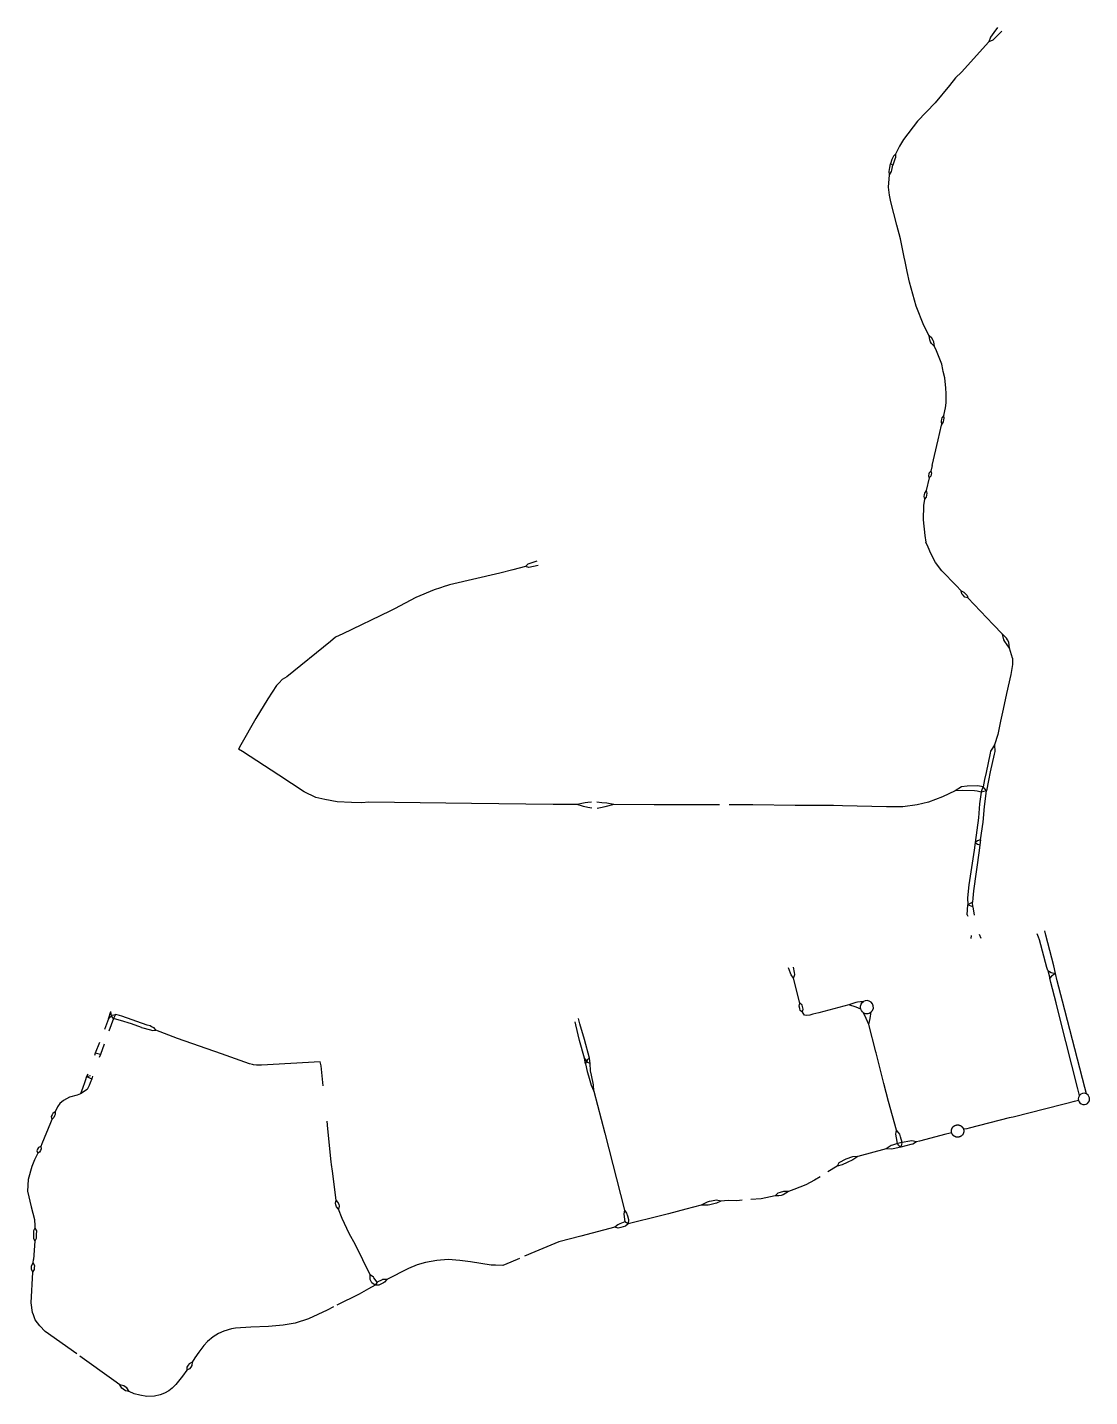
# Model space of a CAD drawing. Header units: inches. Extents: x 25491055 to 25513295, y 6670591 to 6686249.
# Drawn here: x 25506485 to 25508457, y 6676336 to 6678879 of the extents above; entities that cross this region are included whole.
import ezdxf

# ---------------------------------------------------------------- set-up
doc = ezdxf.new("R2010")
doc.units = ezdxf.units.IN
doc.header["$MEASUREMENT"] = 0

msp = doc.modelspace()

# ---------------------------------------------------------------- linework, layer by layer
for points in [[(25508279.5, 6678869.5), (25508273.2, 6678860.8), (25508270.3, 6678852.5)], [(25508286.3, 6678863.9), (25508277.9, 6678855.2), (25508270.3, 6678852.5)], [(25508286.3, 6678879), (25508279.5, 6678869.5)], [(25508294.5, 6678871.8), (25508286.3, 6678863.9)], [(25508270.3, 6678852.5), (25508219.8, 6678795.9), (25508208.3, 6678785.5)], [(25508208.3, 6678785.5), (25508197.2, 6678771)], [(25508197.2, 6678771), (25508170.7, 6678739.1)], [(25508170.7, 6678739.1), (25508137.9, 6678704.7), (25508111.5, 6678671.1), (25508104.4, 6678658.5), (25508097, 6678643.4)], [(25508091.3, 6678636.2), (25508090.3, 6678633.4), (25508087.5, 6678625.4)], [(25508097, 6678643.4), (25508094.7, 6678641.3), (25508093.1, 6678639.8), (25508091.3, 6678636.2)], [(25508095.7, 6678634.2), (25508091.7, 6678623.4)], [(25508097, 6678643.4), (25508096.9, 6678637.5), (25508095.7, 6678634.2)], [(25508099.4, 6678511.8), (25508088.4, 6678555.1), (25508085.8, 6678567.6), (25508084.1, 6678582.1), (25508086.1, 6678605)], [(25508086.1, 6678605), (25508084.9, 6678611.4), (25508085.5, 6678614.8)], [(25508085.5, 6678614.8), (25508086.2, 6678618.5), (25508087.5, 6678625.4)], [(25508086.1, 6678605), (25508089.6, 6678611.3), (25508090, 6678614.1)], [(25508091.7, 6678623.4), (25508087.5, 6678625.4)], [(25508090, 6678614.1), (25508091.7, 6678623.4)], [(25508113.3, 6678452.4), (25508106.1, 6678486.5), (25508099.4, 6678511.8)], [(25508115.1, 6678444.4), (25508113.3, 6678452.4)], [(25508118.9, 6678425.7), (25508115.1, 6678444.4)], [(25508159.5, 6678306.2), (25508149.4, 6678325.6), (25508135.4, 6678361), (25508122.9, 6678405.8), (25508118.9, 6678425.7)], [(25508166.9, 6678297.5), (25508164.5, 6678301.9), (25508159.5, 6678306.2)], [(25508162.1, 6678295), (25508160.5, 6678298.6), (25508159.5, 6678306.2)], [(25508169.3, 6678286.3), (25508163.5, 6678291.9), (25508162.1, 6678295)], [(25508169.3, 6678286.3), (25508168.4, 6678294.8), (25508166.9, 6678297.5)], [(25508182.9, 6678253.8), (25508172.9, 6678278.2), (25508169.3, 6678286.3)], [(25508185, 6678243.7), (25508182.9, 6678253.8)], [(25508186.7, 6678158.3), (25508189.7, 6678172.7), (25508190.8, 6678182), (25508191.2, 6678199), (25508190.2, 6678208.7), (25508188.4, 6678228), (25508185.7, 6678240.2), (25508185, 6678243.7)], [(25508182.5, 6678151.4), (25508181.6, 6678147.6), (25508182.2, 6678140)], [(25508182.2, 6678140), (25508185.9, 6678146.4), (25508186.8, 6678150.2)], [(25508186.7, 6678158.3), (25508183.1, 6678153.9), (25508182.5, 6678151.4)], [(25508186.8, 6678150.2), (25508187.4, 6678153), (25508186.7, 6678158.3)], [(25508165, 6678065.3), (25508176, 6678112.8), (25508182.2, 6678140)], [(25508159.1, 6678049.7), (25508158.2, 6678046.3), (25508159.6, 6678042.2)], [(25508162.6, 6678054.8), (25508159.6, 6678051.9), (25508159.1, 6678049.7)], [(25508163.2, 6678048.8), (25508162.4, 6678045.4), (25508159.6, 6678042.2)], [(25508165, 6678065.3), (25508162.6, 6678054.8)], [(25508162.6, 6678054.8), (25508163.8, 6678051.1), (25508163.2, 6678048.8)], [(25508159.6, 6678042.2), (25508153.9, 6678018.7)], [(25508150.8, 6678003), (25508149.1, 6677991.3), (25508148.6, 6677964.3), (25508151.7, 6677935.6)], [(25508150.2, 6678011.4), (25508149.4, 6678007.7), (25508150.8, 6678003)], [(25508153.9, 6678018.7), (25508150.9, 6678014.2), (25508150.2, 6678011.4)], [(25508154.7, 6678010.5), (25508153.7, 6678006.5), (25508150.8, 6678003)], [(25508153.9, 6678018.7), (25508155.4, 6678013.8), (25508154.7, 6678010.5)], [(25508151.7, 6677935.6), (25508153.1, 6677923)], [(25508157.5, 6677913.5), (25508153.1, 6677923)], [(25508218.8, 6677832.3), (25508209.9, 6677842.4), (25508182.8, 6677869.8), (25508171, 6677885.2), (25508162.8, 6677902.1), (25508157.5, 6677913.5)], [(25507410, 6677878), (25507386.3, 6677871.3), (25507361.9, 6677865.6), (25507268.9, 6677843.8), (25507264.8, 6677842.5)], [(25507431, 6677887.4), (25507414.3, 6677881.8), (25507410, 6677878)], [(25507433.4, 6677879.6), (25507415.8, 6677875.7), (25507410, 6677878)], [(25507264.8, 6677842.5), (25507258.6, 6677840.5)], [(25507251.9, 6677838.2), (25507240.5, 6677834.3), (25507206.5, 6677820.2), (25507166.8, 6677799.1)], [(25507258.6, 6677840.5), (25507251.9, 6677838.2)], [(25508222.8, 6677824.3), (25508220.2, 6677827.2), (25508218.8, 6677832.3)], [(25508218.8, 6677832.3), (25508224, 6677830), (25508226.4, 6677827.4)], [(25508231, 6677819.3), (25508225.8, 6677820.9), (25508222.8, 6677824.3)], [(25508226.4, 6677827.4), (25508229.8, 6677823.7), (25508231, 6677819.3)], [(25508295.4, 6677752.1), (25508278.4, 6677770.3), (25508231, 6677819.3)], [(25507158.1, 6677794.9), (25507070.8, 6677752.4), (25507056.8, 6677746.2)], [(25507166.8, 6677799.1), (25507158.1, 6677794.9)], [(25507056.8, 6677746.2), (25507047.6, 6677738.7)], [(25508304.9, 6677741.4), (25508303.2, 6677744.8), (25508295.4, 6677752.1)], [(25508300.2, 6677738.7), (25508298.2, 6677741.8), (25508295.4, 6677752.1)], [(25508308.6, 6677725.8), (25508307.1, 6677737.4), (25508304.9, 6677741.4)], [(25507047.6, 6677738.7), (25506966.6, 6677672.8), (25506958, 6677667.6)], [(25508308.6, 6677725.8), (25508300.2, 6677738.7)], [(25508314.4, 6677707.8), (25508308.6, 6677725.8)], [(25508314.4, 6677707.8), (25508314.4, 6677695.7), (25508311.4, 6677677), (25508303, 6677641.9), (25508296.8, 6677613)], [(25506958, 6677667.6), (25506952.4, 6677661.5)], [(25506952.4, 6677661.5), (25506947.6, 6677656.7), (25506931.6, 6677632.2), (25506909.2, 6677595.5), (25506881.4, 6677546.8)], [(25508296.8, 6677613), (25508292, 6677590.7), (25508287, 6677566), (25508280.6, 6677546.4)], [(25506881.4, 6677546.8), (25506876.7, 6677538.5)], [(25507020.7, 6677449), (25506999, 6677459.3), (25506951.8, 6677490), (25506884.3, 6677534.4), (25506876.7, 6677538.5)], [(25508280.6, 6677546.4), (25508276.8, 6677540.6), (25508273.4, 6677534.8), (25508272.6, 6677530.8)], [(25508280.6, 6677546.4), (25508281.4, 6677534.4), (25508280.3, 6677529.2)], [(25508272.6, 6677530.8), (25508265.2, 6677495.3), (25508262.5, 6677482.1)], [(25508280.3, 6677529.2), (25508272.8, 6677496.6), (25508269.6, 6677480.5)], [(25508207.7, 6677460.8), (25508184, 6677450.2)], [(25508249.8, 6677470.1), (25508230.3, 6677470), (25508219.3, 6677468.5), (25508207.7, 6677460.8)], [(25508248.4, 6677460.4), (25508243.4, 6677461.4), (25508221.4, 6677461.5), (25508207.7, 6677460.8)], [(25508255.8, 6677458.6), (25508248.4, 6677460.4)], [(25508259.9, 6677468.6), (25508249.8, 6677470.1)], [(25508254.7, 6677370), (25508259.5, 6677402.7), (25508262.2, 6677432), (25508265.8, 6677461.4)], [(25508255.8, 6677458.6), (25508259.9, 6677468.6)], [(25508265.8, 6677461.4), (25508255.8, 6677458.6)], [(25508262.5, 6677482.1), (25508259.9, 6677468.6)], [(25508265.8, 6677461.4), (25508259.9, 6677468.6)], [(25508269.6, 6677480.5), (25508265.8, 6677461.4)], [(25507031.9, 6677446.1), (25507020.7, 6677449)], [(25507106.1, 6677438.9), (25507086.7, 6677439.4), (25507060.1, 6677440.4), (25507037.3, 6677444.7), (25507031.9, 6677446.1)], [(25507119, 6677439.9), (25507106.1, 6677438.9)], [(25507309.3, 6677437.6), (25507119, 6677439.9)], [(25507461.3, 6677435.8), (25507309.3, 6677437.6)], [(25507505.7, 6677435.7), (25507461.3, 6677435.8)], [(25507525.3, 6677439.3), (25507520.7, 6677438.8), (25507505.7, 6677435.7)], [(25507525.8, 6677430.2), (25507517.7, 6677431.8), (25507505.7, 6677435.7)], [(25507532.3, 6677440.2), (25507525.3, 6677439.3)], [(25507551.9, 6677439.1), (25507542.2, 6677439.9)], [(25507573.9, 6677435.6), (25507561, 6677438.5), (25507551.9, 6677439.1)], [(25507573.9, 6677435.6), (25507557.3, 6677431.1), (25507552.5, 6677430.1)], [(25507648.8, 6677435.4), (25507573.9, 6677435.6)], [(25507770.2, 6677434.9), (25507658.5, 6677435), (25507648.8, 6677435.4)], [(25507910.9, 6677434), (25507831.7, 6677435.1), (25507787.8, 6677435)], [(25508184, 6677450.2), (25508158.4, 6677440.3), (25508137.2, 6677434.8), (25508110.7, 6677431.4)], [(25508255.8, 6677458.6), (25508252.8, 6677437.2), (25508250.9, 6677410.8), (25508245.1, 6677365.4)], [(25507533.2, 6677428.8), (25507525.8, 6677430.2)], [(25507552.5, 6677430.1), (25507543, 6677428.1)], [(25507925.2, 6677433.9), (25507910.9, 6677434)], [(25507939.2, 6677433.9), (25507925.2, 6677433.9)], [(25507982, 6677433.9), (25507939.2, 6677433.9)], [(25507998.8, 6677433.4), (25507982, 6677433.9)], [(25508110.7, 6677431.4), (25508080.2, 6677431.1), (25507998.8, 6677433.4)], [(25508245.1, 6677365.4), (25508243, 6677351.2)], [(25508254.7, 6677370), (25508249.4, 6677368.4), (25508245.1, 6677365.4)], [(25508245.1, 6677365.4), (25508249.3, 6677362.3), (25508253.5, 6677360.9)], [(25508253.5, 6677360.9), (25508252, 6677350.1)], [(25508254.7, 6677370), (25508253.5, 6677360.9)], [(25508243, 6677351.2), (25508233.2, 6677286.3), (25508230.9, 6677262.5)], [(25508252, 6677350.1), (25508241.6, 6677275.3), (25508240.5, 6677261.6)], [(25508230.9, 6677262.5), (25508231.2, 6677249.5)], [(25508240.5, 6677261.6), (25508240, 6677254.1)], [(25508229.8, 6677230.5), (25508231.2, 6677249.5)], [(25508240, 6677254.1), (25508231.2, 6677249.5)], [(25508240.3, 6677245.6), (25508231.2, 6677249.5)], [(25508240.3, 6677245.6), (25508240, 6677254.1)], [(25508240.3, 6677245.6), (25508243.2, 6677230)], [(25508229.8, 6677230.5), (25508231.2, 6677228.3)], [(25508237.5, 6677192.7), (25508237.1, 6677186.8)], [(25508252.1, 6677194.6), (25508255.1, 6677187.4)], [(25508362.4, 6677189.4), (25508360.2, 6677195.5)], [(25508378.2, 6677132.9), (25508364.1, 6677184.6), (25508362.4, 6677189.4)], [(25508376.1, 6677192.8), (25508374, 6677200.8)], [(25508390.9, 6677135.9), (25508376.1, 6677192.8)], [(25507901.8, 6677122.4), (25507898.3, 6677132.2)], [(25507909.2, 6677123.4), (25507907.8, 6677133.6)], [(25508379.7, 6677127.7), (25508378.2, 6677132.9)], [(25508393.8, 6677122.1), (25508390.9, 6677135.9)], [(25507907.8, 6677113.3), (25507902.9, 6677119.5), (25507901.8, 6677122.4)], [(25507907.8, 6677113.3), (25507909.7, 6677120), (25507909.2, 6677123.4)], [(25507919.3, 6677066.9), (25507907.8, 6677113.3)], [(25508379.7, 6677127.7), (25508386.1, 6677123.4), (25508393.8, 6677122.1)], [(25508379.7, 6677127.7), (25508383.4, 6677113.4)], [(25508393.8, 6677122.1), (25508386.6, 6677116.9), (25508383.4, 6677113.4)], [(25508385.5, 6677105.1), (25508383.4, 6677113.4)], [(25508395, 6677067.6), (25508385.5, 6677105.1)], [(25508397.4, 6677108.3), (25508393.8, 6677122.1)], [(25508407.2, 6677070.4), (25508397.4, 6677108.3)], [(25507919.3, 6677056.6), (25507918, 6677061), (25507919.3, 6677066.9)], [(25507925, 6677058.1), (25507923.6, 6677063.1), (25507919.3, 6677066.9)], [(25507924.2, 6677050), (25507920.2, 6677053.3), (25507919.3, 6677056.6)], [(25507924.2, 6677050), (25507925.7, 6677055.6), (25507925, 6677058.1)], [(25508010.4, 6677063.4), (25507954.7, 6677048.9)], [(25508026.5, 6677068.7), (25508023.5, 6677067.9), (25508010.4, 6677063.4)], [(25508023.8, 6677059.6), (25508010.4, 6677063.4)], [(25508032.4, 6677055.6), (25508023.8, 6677059.6)], [(25508037.3, 6677069.6), (25508026.5, 6677068.7)], [(25508032.4, 6677055.5), (25508032.4, 6677055.6), (25508031.8, 6677058.5), (25508031.9, 6677061.4), (25508033, 6677064.6), (25508035.3, 6677067.9), (25508037.3, 6677069.6)], [(25508037.6, 6677049), (25508035.6, 6677050.5), (25508033.6, 6677053.1), (25508032.4, 6677055.5)], [(25508051.7, 6677068.6), (25508048.3, 6677070.7), (25508044.2, 6677071.5), (25508040.8, 6677071.1), (25508037.3, 6677069.6)], [(25508052, 6677050.4), (25508054.2, 6677053.1), (25508055.9, 6677057.5), (25508055.7, 6677061.9), (25508054.3, 6677065.5), (25508051.7, 6677068.6)], [(25508435.8, 6676907.4), (25508402.1, 6677039.5), (25508395, 6677067.6)], [(25508448.5, 6676910.4), (25508407.2, 6677070.4)], [(25506635.5, 6677037.9), (25506627.9, 6677017.8)], [(25506635.5, 6677037.9), (25506639.7, 6677051)], [(25506635.5, 6677037.9), (25506642.3, 6677044.2), (25506648.2, 6677045.6)], [(25506644.5, 6677038.3), (25506636, 6677014.9)], [(25506644.5, 6677038.3), (25506641.3, 6677042.5), (25506639.7, 6677051)], [(25506648.2, 6677045.6), (25506644.5, 6677038.3)], [(25506657.5, 6677034.6), (25506655, 6677035.4), (25506644.5, 6677038.3)], [(25506660.3, 6677042.5), (25506656.1, 6677044), (25506648.2, 6677045.6)], [(25506696.9, 6677021.8), (25506678.4, 6677028.5), (25506657.5, 6677034.6)], [(25506715.5, 6677023), (25506712.6, 6677024.4), (25506707.2, 6677026.1), (25506660.3, 6677042.5)], [(25507503.3, 6677026.8), (25507502, 6677032.1)], [(25507510.9, 6677028.6), (25507508.2, 6677038.1)], [(25507528.4, 6676964.3), (25507519.3, 6676999.1), (25507510.9, 6677028.6)], [(25507954.7, 6677048.9), (25507943.4, 6677046), (25507937.9, 6677044.2), (25507932.2, 6677043.6), (25507928, 6677044.7), (25507924.2, 6677050)], [(25508037.6, 6677049), (25508039.1, 6677048.2), (25508040.9, 6677047.7), (25508042.6, 6677047.4), (25508044.4, 6677047.3), (25508046.3, 6677047.5), (25508048.2, 6677048.1), (25508050.2, 6677049.1), (25508052, 6677050.4)], [(25508042.2, 6677038.2), (25508037.6, 6677049)], [(25508047.4, 6677026.9), (25508042.2, 6677038.2)], [(25508047.4, 6677026.9), (25508049.6, 6677038.5)], [(25508049.6, 6677038.5), (25508052, 6677050.4)], [(25506696.9, 6677021.8), (25506713.4, 6677017)], [(25506713.4, 6677017), (25506717.5, 6677015.8), (25506723.6, 6677016.7)], [(25506723.6, 6677016.7), (25506720, 6677020.8), (25506715.5, 6677023)], [(25506845.3, 6676972.7), (25506763.5, 6677001.3), (25506723.6, 6677016.7)], [(25507519.2, 6676964.8), (25507510.4, 6676997.7), (25507503.3, 6677026.8)], [(25508060.8, 6676974.4), (25508060.3, 6676976.4), (25508047.4, 6677026.9)], [(25506618.7, 6676993.5), (25506610.9, 6676973.8)], [(25506627.3, 6676990.5), (25506620.5, 6676971.5)], [(25506610.9, 6676973.8), (25506609.3, 6676969.6)], [(25506620.5, 6676971.5), (25506610.9, 6676973.8)], [(25506620.5, 6676971.5), (25506618.4, 6676966)], [(25506904.7, 6676952.4), (25506902.7, 6676952.6), (25506897.2, 6676953.9), (25506862.4, 6676966.7), (25506845.3, 6676972.7)], [(25507028.5, 6676957.9), (25506919.3, 6676951.6), (25506910.4, 6676951.7), (25506904.7, 6676952.4)], [(25507030.3, 6676950.5), (25507028.5, 6676957.9)], [(25507529.7, 6676954.5), (25507525.5, 6676956.5), (25507519.2, 6676964.8)], [(25507521.5, 6676953.9), (25507519.2, 6676964.8)], [(25507528.4, 6676964.3), (25507524.3, 6676960.9), (25507521.5, 6676953.9)], [(25507521.5, 6676953.9), (25507524.2, 6676940.1), (25507526.8, 6676931.7)], [(25507529.7, 6676954.5), (25507528.4, 6676964.3)], [(25507532.4, 6676933), (25507530.8, 6676941.2), (25507529.7, 6676954.5)], [(25508075.3, 6676917.4), (25508060.8, 6676974.4)], [(25506594.7, 6676930.6), (25506592, 6676922.3)], [(25506596.8, 6676934.7), (25506594.7, 6676930.6)], [(25506594.7, 6676930.6), (25506602, 6676932.5)], [(25506594.7, 6676930.6), (25506604.3, 6676926.5)], [(25506604.3, 6676926.5), (25506601.3, 6676918.7)], [(25506605.9, 6676930.9), (25506604.3, 6676926.5)], [(25507034.3, 6676913.4), (25507030.3, 6676950.5)], [(25507526.8, 6676931.7), (25507532, 6676914.4), (25507536.8, 6676903.1)], [(25507536.8, 6676903.1), (25507535.9, 6676915.2), (25507532.4, 6676933)], [(25506592, 6676922.3), (25506590.9, 6676918.9), (25506588, 6676910.3), (25506583.6, 6676898.3)], [(25506601.3, 6676918.7), (25506599.3, 6676914), (25506595.7, 6676906.1), (25506583.6, 6676898.3)], [(25507536.8, 6676903.1), (25507557.1, 6676825)], [(25508083.8, 6676884), (25508075.3, 6676917.4)], [(25508438.9, 6676895.4), (25508435.8, 6676907.4)], [(25508451.5, 6676898.6), (25508448.5, 6676910.4)], [(25506583.6, 6676898.3), (25506577.3, 6676895.7), (25506563.2, 6676891.9), (25506552.1, 6676886.1), (25506544.9, 6676880.2), (25506540.5, 6676874.3), (25506536.2, 6676865.1)], [(25508098.5, 6676830.7), (25508083.8, 6676884)], [(25508436.8, 6676886), (25508315.4, 6676855.3)], [(25508436.8, 6676886), (25508426.3, 6676883.2)], [(25508438.9, 6676895.4), (25508437.8, 6676894.1), (25508436.8, 6676891.8), (25508436.4, 6676889), (25508436.8, 6676885.9)], [(25508436.8, 6676885.9), (25508438, 6676883.3), (25508439.1, 6676881.7), (25508441.9, 6676879.6), (25508444.6, 6676878.6), (25508447.9, 6676878.3), (25508450.8, 6676879)], [(25508451.5, 6676898.6), (25508448, 6676899.3), (25508444.3, 6676899), (25508441.2, 6676897.6), (25508438.9, 6676895.4)], [(25508450.8, 6676879), (25508453.3, 6676880.5), (25508455.4, 6676882.6), (25508456.9, 6676885.4), (25508457.4, 6676887.9), (25508457.2, 6676891)], [(25508450.8, 6676879), (25508453.3, 6676880.5), (25508455.4, 6676882.6), (25508456.9, 6676885.4), (25508457.4, 6676887.9), (25508457.2, 6676891)], [(25508457.2, 6676891), (25508455, 6676895.6), (25508451.5, 6676898.6)], [(25506530.3, 6676850.8), (25506527.7, 6676844.7)], [(25506530.6, 6676859.1), (25506529.3, 6676856.1), (25506530.3, 6676850.8)], [(25506535.2, 6676857.2), (25506534, 6676854.4), (25506530.3, 6676850.8)], [(25506536.2, 6676865.1), (25506531.9, 6676862.1), (25506530.6, 6676859.1)], [(25506536.2, 6676865.1), (25506536.5, 6676860.2), (25506535.2, 6676857.2)], [(25508308, 6676853.5), (25508233.7, 6676834.6)], [(25508315.4, 6676855.3), (25508308, 6676853.5)], [(25506527.7, 6676844.7), (25506511.7, 6676805.6)], [(25507042.9, 6676833.3), (25507041.3, 6676847.3)], [(25507049, 6676771.8), (25507042.9, 6676833.3)], [(25507557.1, 6676825), (25507593.7, 6676682.1)], [(25508098.7, 6676816.6), (25508097.3, 6676823.3), (25508098.5, 6676830.7)], [(25508106.3, 6676818.7), (25508104.9, 6676823.7), (25508098.5, 6676830.7)], [(25508201.3, 6676825.8), (25508190.5, 6676823.2)], [(25508201.3, 6676825.8), (25508201.3, 6676825.8), (25508201.3, 6676825.9), (25508201.2, 6676826.1), (25508201.2, 6676826.3), (25508201.1, 6676826.5), (25508201, 6676826.7), (25508201, 6676827), (25508201, 6676827.2), (25508200.9, 6676827.4), (25508200.9, 6676827.5), (25508200.9, 6676827.7), (25508200.9, 6676827.9), (25508200.9, 6676828), (25508200.9, 6676828.1), (25508200.8, 6676828.3), (25508200.8, 6676828.6), (25508200.8, 6676828.8), (25508200.8, 6676829), (25508200.8, 6676829.1), (25508200.8, 6676829.3), (25508200.8, 6676829.4), (25508200.8, 6676829.5), (25508200.8, 6676829.5), (25508200.8, 6676829.6), (25508200.8, 6676829.6), (25508200.8, 6676829.7), (25508200.8, 6676829.7), (25508200.8, 6676829.8), (25508200.9, 6676829.9), (25508200.9, 6676830), (25508200.9, 6676830.1), (25508200.9, 6676830.3), (25508200.9, 6676830.6), (25508200.9, 6676830.8), (25508200.9, 6676831), (25508200.9, 6676831.2), (25508201, 6676831.3), (25508201, 6676831.5), (25508201, 6676831.5), (25508201, 6676831.6), (25508201, 6676831.7), (25508201, 6676831.7), (25508201, 6676831.7), (25508201, 6676831.8), (25508201.1, 6676831.8), (25508201.1, 6676831.9), (25508201.1, 6676831.9), (25508201.1, 6676832), (25508201.1, 6676832.1), (25508201.2, 6676832.2), (25508201.2, 6676832.4), (25508201.3, 6676832.6), (25508201.3, 6676832.9), (25508201.4, 6676833.1), (25508201.5, 6676833.4), (25508201.6, 6676833.6), (25508201.7, 6676833.8), (25508201.8, 6676834), (25508201.9, 6676834.1), (25508201.9, 6676834.2), (25508202, 6676834.3), (25508202, 6676834.3), (25508202, 6676834.4), (25508202, 6676834.4), (25508202.1, 6676834.4), (25508202.1, 6676834.4), (25508202.1, 6676834.5), (25508202.1, 6676834.5), (25508202.1, 6676834.5), (25508202.1, 6676834.5), (25508202.1, 6676834.5), (25508202.1, 6676834.5), (25508202.1, 6676834.5), (25508202.1, 6676834.6), (25508202.2, 6676834.6), (25508202.2, 6676834.7), (25508202.3, 6676834.8), (25508202.4, 6676835), (25508202.5, 6676835.1), (25508202.6, 6676835.3), (25508202.7, 6676835.5), (25508202.8, 6676835.7), (25508202.9, 6676835.8), (25508203, 6676835.9), (25508203, 6676836), (25508203.1, 6676836.1), (25508203.2, 6676836.2), (25508203.2, 6676836.2), (25508203.2, 6676836.3), (25508203.3, 6676836.3), (25508203.3, 6676836.3), (25508203.3, 6676836.4), (25508203.3, 6676836.4), (25508203.4, 6676836.4), (25508203.4, 6676836.4), (25508203.4, 6676836.4), (25508203.4, 6676836.5), (25508203.4, 6676836.5), (25508203.4, 6676836.5), (25508203.4, 6676836.5), (25508203.5, 6676836.5), (25508203.5, 6676836.6), (25508203.6, 6676836.7), (25508203.7, 6676836.9), (25508203.9, 6676837), (25508204.1, 6676837.2), (25508204.3, 6676837.4), (25508204.5, 6676837.6), (25508204.6, 6676837.8), (25508204.8, 6676837.9), (25508205, 6676838.1), (25508205.1, 6676838.2), (25508205.1, 6676838.2), (25508205.2, 6676838.3), (25508205.3, 6676838.3), (25508205.3, 6676838.3), (25508205.3, 6676838.4), (25508205.4, 6676838.4), (25508205.4, 6676838.4), (25508205.4, 6676838.4), (25508205.4, 6676838.4), (25508205.4, 6676838.4), (25508205.4, 6676838.5), (25508205.5, 6676838.5), (25508205.5, 6676838.5), (25508205.5, 6676838.5), (25508205.5, 6676838.5), (25508205.5, 6676838.5), (25508205.5, 6676838.5), (25508205.5, 6676838.5), (25508205.6, 6676838.6), (25508205.6, 6676838.6), (25508205.7, 6676838.7), (25508205.8, 6676838.7), (25508206, 6676838.8), (25508206.2, 6676838.9), (25508206.3, 6676839.1), (25508206.5, 6676839.2), (25508206.7, 6676839.3), (25508206.9, 6676839.3), (25508207, 6676839.4), (25508207, 6676839.4), (25508207.1, 6676839.5), (25508207.1, 6676839.5), (25508207.1, 6676839.5), (25508207.2, 6676839.5), (25508207.2, 6676839.5), (25508207.2, 6676839.5), (25508207.2, 6676839.5), (25508207.2, 6676839.5), (25508207.2, 6676839.5), (25508207.2, 6676839.5), (25508207.2, 6676839.5), (25508207.2, 6676839.5), (25508207.3, 6676839.6), (25508207.3, 6676839.6), (25508207.3, 6676839.6), (25508207.4, 6676839.6), (25508207.5, 6676839.7)], [(25508216.5, 6676818.6), (25508216.1, 6676818.4), (25508215.9, 6676818.3), (25508215.6, 6676818.3), (25508215.5, 6676818.2), (25508215.4, 6676818.2), (25508215.3, 6676818.2), (25508215.2, 6676818.2), (25508215.2, 6676818.1), (25508215.1, 6676818.1), (25508215, 6676818.1), (25508214.9, 6676818.1), (25508214.8, 6676818.1), (25508214.7, 6676818), (25508214.6, 6676818), (25508214.4, 6676818), (25508214.2, 6676817.9), (25508214, 6676817.9), (25508213.8, 6676817.9), (25508213.5, 6676817.9), (25508213.3, 6676817.8), (25508213.1, 6676817.8), (25508213, 6676817.8), (25508212.9, 6676817.8), (25508212.7, 6676817.8), (25508212.6, 6676817.8), (25508212.5, 6676817.8), (25508212.3, 6676817.8), (25508212.1, 6676817.8), (25508211.9, 6676817.8), (25508211.7, 6676817.8), (25508211.5, 6676817.8), (25508211.3, 6676817.8), (25508211.1, 6676817.8), (25508210.9, 6676817.8), (25508210.8, 6676817.9), (25508210.7, 6676817.9), (25508210.6, 6676817.9), (25508210.5, 6676817.9), (25508210.4, 6676817.9), (25508210.4, 6676817.9), (25508210.3, 6676817.9), (25508210.2, 6676817.9), (25508210.1, 6676817.9), (25508210, 6676818), (25508209.8, 6676818), (25508209.6, 6676818.1), (25508209.4, 6676818.1), (25508209.1, 6676818.2), (25508208.9, 6676818.2), (25508208.7, 6676818.3), (25508208.6, 6676818.3), (25508208.5, 6676818.4), (25508208.3, 6676818.4), (25508208.2, 6676818.5), (25508208.2, 6676818.5), (25508208.1, 6676818.5), (25508208, 6676818.5), (25508207.9, 6676818.6), (25508207.9, 6676818.6), (25508207.7, 6676818.7), (25508207.5, 6676818.8), (25508207.1, 6676818.9), (25508206.8, 6676819.1), (25508206.5, 6676819.3), (25508206.2, 6676819.5), (25508205.9, 6676819.7), (25508205.7, 6676819.8), (25508205.7, 6676819.9), (25508205.6, 6676819.9), (25508205.6, 6676819.9), (25508205.6, 6676819.9), (25508205.6, 6676819.9), (25508205.5, 6676819.9), (25508205.5, 6676820), (25508205.5, 6676820), (25508205.5, 6676820), (25508205.5, 6676820), (25508205.5, 6676820), (25508205.5, 6676820), (25508205.4, 6676820), (25508205.4, 6676820.1), (25508205.3, 6676820.1), (25508205.3, 6676820.2), (25508205.2, 6676820.2), (25508205.1, 6676820.3), (25508204.9, 6676820.4), (25508204.7, 6676820.6), (25508204.6, 6676820.7), (25508204.4, 6676820.9), (25508204.2, 6676821), (25508204, 6676821.2), (25508203.9, 6676821.4), (25508203.8, 6676821.4), (25508203.8, 6676821.5), (25508203.7, 6676821.6), (25508203.6, 6676821.7), (25508203.6, 6676821.7), (25508203.6, 6676821.7), (25508203.6, 6676821.8), (25508203.5, 6676821.8), (25508203.5, 6676821.8), (25508203.5, 6676821.8), (25508203.5, 6676821.8), (25508203.5, 6676821.9), (25508203.5, 6676821.9), (25508203.5, 6676821.9), (25508203.4, 6676821.9), (25508203.4, 6676822), (25508203.4, 6676822), (25508203.3, 6676822.1), (25508203.2, 6676822.3), (25508203.1, 6676822.4), (25508202.9, 6676822.6), (25508202.8, 6676822.8), (25508202.7, 6676822.9), (25508202.6, 6676823.1), (25508202.6, 6676823.2), (25508202.5, 6676823.3), (25508202.5, 6676823.4), (25508202.4, 6676823.4), (25508202.4, 6676823.5), (25508202.4, 6676823.5), (25508202.3, 6676823.6), (25508202.3, 6676823.6), (25508202.3, 6676823.7), (25508202.2, 6676823.8), (25508202.2, 6676823.9), (25508202.1, 6676824), (25508202, 6676824.2), (25508201.9, 6676824.3), (25508201.8, 6676824.5), (25508201.7, 6676824.7), (25508201.7, 6676824.8), (25508201.7, 6676824.9), (25508201.6, 6676825), (25508201.6, 6676825), (25508201.6, 6676825.1), (25508201.5, 6676825.2), (25508201.5, 6676825.2), (25508201.5, 6676825.3), (25508201.4, 6676825.5), (25508201.4, 6676825.6), (25508201.3, 6676825.8)], [(25508207.5, 6676839.7), (25508208.9, 6676840.1), (25508209.4, 6676840.3), (25508209.7, 6676840.3), (25508209.9, 6676840.4), (25508210, 6676840.4), (25508210, 6676840.4), (25508210, 6676840.4), (25508210, 6676840.4), (25508210, 6676840.4), (25508210, 6676840.4), (25508210.1, 6676840.4), (25508210.1, 6676840.4), (25508210.1, 6676840.4), (25508210.1, 6676840.4), (25508210.1, 6676840.4), (25508210.1, 6676840.4), (25508210.1, 6676840.4), (25508210.2, 6676840.4), (25508210.2, 6676840.5), (25508210.3, 6676840.5), (25508210.4, 6676840.5), (25508210.4, 6676840.5), (25508210.5, 6676840.5), (25508210.7, 6676840.5), (25508210.8, 6676840.6), (25508210.9, 6676840.6), (25508211.1, 6676840.6), (25508211.3, 6676840.6), (25508211.5, 6676840.6), (25508211.7, 6676840.6), (25508211.9, 6676840.7), (25508212, 6676840.7), (25508212.1, 6676840.7), (25508212.2, 6676840.7), (25508212.2, 6676840.7), (25508212.2, 6676840.7), (25508212.2, 6676840.7), (25508212.2, 6676840.7), (25508212.2, 6676840.7), (25508212.3, 6676840.7), (25508212.3, 6676840.7), (25508212.3, 6676840.7), (25508212.3, 6676840.7), (25508212.4, 6676840.7), (25508212.4, 6676840.7), (25508212.5, 6676840.7), (25508212.5, 6676840.7), (25508212.6, 6676840.7), (25508212.7, 6676840.7), (25508212.8, 6676840.7), (25508212.9, 6676840.7), (25508213, 6676840.7), (25508213.1, 6676840.7), (25508213.3, 6676840.7), (25508213.5, 6676840.6), (25508213.8, 6676840.6), (25508214, 6676840.6), (25508214.2, 6676840.5), (25508214.4, 6676840.5), (25508214.5, 6676840.5), (25508214.6, 6676840.5), (25508214.6, 6676840.5), (25508214.7, 6676840.5), (25508214.7, 6676840.5), (25508214.7, 6676840.5), (25508214.7, 6676840.5), (25508214.7, 6676840.4), (25508214.8, 6676840.4), (25508214.8, 6676840.4), (25508214.8, 6676840.4), (25508214.9, 6676840.4), (25508215, 6676840.4), (25508215, 6676840.4), (25508215.1, 6676840.4), (25508215.2, 6676840.3), (25508215.3, 6676840.3), (25508215.4, 6676840.3), (25508215.5, 6676840.2), (25508215.7, 6676840.2), (25508215.8, 6676840.1), (25508215.9, 6676840.1), (25508216, 6676840.1), (25508216.2, 6676840), (25508216.3, 6676840), (25508216.4, 6676839.9), (25508216.5, 6676839.9), (25508216.7, 6676839.8), (25508216.9, 6676839.7), (25508217, 6676839.7), (25508217.2, 6676839.6), (25508217.4, 6676839.5), (25508217.7, 6676839.3), (25508218, 6676839.2), (25508218.2, 6676839), (25508218.4, 6676838.9), (25508218.6, 6676838.8), (25508218.8, 6676838.6), (25508219, 6676838.5), (25508219.1, 6676838.4), (25508219.2, 6676838.3), (25508219.4, 6676838.2), (25508219.5, 6676838.1), (25508219.6, 6676838), (25508219.7, 6676837.9), (25508219.9, 6676837.7), (25508220.1, 6676837.6), (25508220.2, 6676837.4), (25508220.3, 6676837.3), (25508220.4, 6676837.2), (25508220.5, 6676837.1), (25508220.6, 6676837), (25508220.6, 6676837), (25508220.7, 6676836.9), (25508220.7, 6676836.9), (25508220.7, 6676836.8), (25508220.8, 6676836.8), (25508220.9, 6676836.7), (25508220.9, 6676836.6), (25508221, 6676836.6), (25508221.1, 6676836.5), (25508221.2, 6676836.3), (25508221.3, 6676836.1), (25508221.4, 6676836), (25508221.5, 6676835.8), (25508221.7, 6676835.7), (25508221.8, 6676835.5), (25508221.9, 6676835.4), (25508221.9, 6676835.3), (25508222, 6676835.2), (25508222, 6676835.2), (25508222, 6676835.1), (25508222.1, 6676835.1), (25508222.1, 6676835.1), (25508222.1, 6676835), (25508222.1, 6676835), (25508222.1, 6676835), (25508222.2, 6676834.9), (25508222.2, 6676834.9), (25508222.2, 6676834.8), (25508222.3, 6676834.8), (25508222.3, 6676834.7), (25508222.4, 6676834.5), (25508222.5, 6676834.3), (25508222.6, 6676834.1), (25508222.7, 6676833.9), (25508222.8, 6676833.7), (25508222.9, 6676833.4), (25508223, 6676833.3), (25508223, 6676833.2), (25508223.1, 6676833), (25508223.2, 6676832.9), (25508223.2, 6676832.7), (25508223.3, 6676832.6)], [(25508223.3, 6676832.6), (25508223.3, 6676832.5), (25508223.3, 6676832.4), (25508223.3, 6676832.2), (25508223.4, 6676832.1), (25508223.4, 6676831.9), (25508223.5, 6676831.7), (25508223.5, 6676831.5), (25508223.5, 6676831.4), (25508223.5, 6676831.3), (25508223.6, 6676831.2), (25508223.6, 6676831.2), (25508223.6, 6676831.2), (25508223.6, 6676831.1), (25508223.6, 6676831.1), (25508223.6, 6676831.1), (25508223.6, 6676831), (25508223.6, 6676831), (25508223.6, 6676830.9), (25508223.6, 6676830.8), (25508223.6, 6676830.7), (25508223.6, 6676830.6), (25508223.7, 6676830.5), (25508223.7, 6676830.4), (25508223.7, 6676830.2), (25508223.7, 6676830), (25508223.7, 6676829.8), (25508223.7, 6676829.6), (25508223.7, 6676829.3), (25508223.7, 6676829.2), (25508223.7, 6676829.1), (25508223.7, 6676829), (25508223.7, 6676828.9), (25508223.7, 6676828.9), (25508223.7, 6676828.8), (25508223.7, 6676828.8), (25508223.7, 6676828.7), (25508223.7, 6676828.7), (25508223.7, 6676828.7), (25508223.7, 6676828.6), (25508223.7, 6676828.5), (25508223.7, 6676828.4), (25508223.7, 6676828.3), (25508223.7, 6676828.2), (25508223.7, 6676828), (25508223.7, 6676827.9), (25508223.6, 6676827.7), (25508223.6, 6676827.6), (25508223.6, 6676827.5), (25508223.6, 6676827.3), (25508223.6, 6676827.2), (25508223.5, 6676827.2), (25508223.5, 6676827.1), (25508223.5, 6676827.1), (25508223.5, 6676827), (25508223.5, 6676827), (25508223.5, 6676826.9), (25508223.5, 6676826.9), (25508223.5, 6676826.9), (25508223.5, 6676826.9), (25508223.5, 6676826.9), (25508223.5, 6676826.8), (25508223.5, 6676826.8), (25508223.5, 6676826.8), (25508223.5, 6676826.8), (25508223.4, 6676826.7), (25508223.4, 6676826.5), (25508223.3, 6676826.3), (25508223.3, 6676826.2), (25508223.2, 6676826), (25508223.2, 6676825.8), (25508223.1, 6676825.6), (25508223.1, 6676825.5), (25508223.1, 6676825.4), (25508223, 6676825.3), (25508223, 6676825.3), (25508223, 6676825.2), (25508223, 6676825.1), (25508222.9, 6676825.1), (25508222.9, 6676825), (25508222.9, 6676825), (25508222.9, 6676824.9), (25508222.8, 6676824.7), (25508222.7, 6676824.5), (25508222.7, 6676824.4), (25508222.6, 6676824.2), (25508222.5, 6676824), (25508222.4, 6676823.7), (25508222.3, 6676823.6), (25508222.2, 6676823.5), (25508222.2, 6676823.4), (25508222.1, 6676823.3), (25508222.1, 6676823.2), (25508222, 6676823.1), (25508222, 6676823.1), (25508221.9, 6676823), (25508221.9, 6676823), (25508221.9, 6676822.9), (25508221.9, 6676822.9), (25508221.8, 6676822.9), (25508221.8, 6676822.8), (25508221.8, 6676822.8), (25508221.7, 6676822.7), (25508221.6, 6676822.5), (25508221.5, 6676822.3), (25508221.3, 6676822.2), (25508221.2, 6676822), (25508221.1, 6676821.8), (25508220.9, 6676821.7), (25508220.9, 6676821.6), (25508220.8, 6676821.5), (25508220.7, 6676821.4), (25508220.6, 6676821.3), (25508220.5, 6676821.3), (25508220.4, 6676821.2), (25508220.3, 6676821), (25508220.1, 6676820.9), (25508220, 6676820.7), (25508219.8, 6676820.6), (25508219.6, 6676820.3), (25508219.3, 6676820.1), (25508219.1, 6676820), (25508218.9, 6676819.8), (25508218.6, 6676819.7), (25508218.3, 6676819.5), (25508218.1, 6676819.3), (25508217.9, 6676819.2), (25508217.8, 6676819.2), (25508217.6, 6676819.1), (25508217.5, 6676819), (25508217.4, 6676819), (25508217.4, 6676819), (25508217.3, 6676818.9), (25508217.2, 6676818.9), (25508217.2, 6676818.9), (25508217.1, 6676818.8), (25508217, 6676818.8), (25508216.9, 6676818.7), (25508216.8, 6676818.7), (25508216.7, 6676818.7), (25508216.6, 6676818.6), (25508216.5, 6676818.6), (25508216.5, 6676818.6), (25508216.5, 6676818.6)], [(25508233.7, 6676834.6), (25508229.3, 6676833.5), (25508223.2, 6676832.5)], [(25506509.6, 6676800.7), (25506505.2, 6676798.5), (25506503.9, 6676795.4)], [(25506509.6, 6676800.7), (25506510.2, 6676796.1), (25506509, 6676793.3)], [(25506511.7, 6676805.6), (25506509.6, 6676800.7)], [(25508091.3, 6676802.9), (25508089, 6676802.2), (25508079.7, 6676796)], [(25508100.9, 6676805.8), (25508091.3, 6676802.9)], [(25508106.8, 6676799.4), (25508092.9, 6676796.3)], [(25508100.9, 6676805.8), (25508098.7, 6676816.6)], [(25508109.3, 6676808.1), (25508100.9, 6676805.8)], [(25508106.8, 6676799.4), (25508103.1, 6676802), (25508100.9, 6676805.8)], [(25508109.3, 6676808.1), (25508106.3, 6676818.7)], [(25508106.8, 6676799.4), (25508108.9, 6676804.1), (25508109.3, 6676808.1)], [(25508125.4, 6676804), (25508106.8, 6676799.4)], [(25508123.6, 6676810.2), (25508109.3, 6676808.1)], [(25508136, 6676809.4), (25508127.4, 6676810.8), (25508123.6, 6676810.2)], [(25508136, 6676809.4), (25508129, 6676805), (25508125.4, 6676804)], [(25508141.6, 6676810.7), (25508136, 6676809.4)], [(25508190.5, 6676823.2), (25508141.6, 6676810.7)], [(25506504, 6676788.1), (25506498.2, 6676775.5), (25506493, 6676763.3), (25506486.1, 6676739.2), (25506484.9, 6676717.4), (25506491.6, 6676688.2), (25506497.8, 6676664.9), (25506498.9, 6676652.9), (25506498.9, 6676649.1)], [(25506503.9, 6676795.4), (25506502.7, 6676792.4), (25506504, 6676788.1)], [(25506509, 6676793.3), (25506507.5, 6676790), (25506504, 6676788.1)], [(25508004.4, 6676776.7), (25507991.7, 6676770), (25507988.4, 6676764.2)], [(25508026.9, 6676782.2), (25508017, 6676781.6), (25508004.4, 6676776.7)], [(25508026.9, 6676782.2), (25508017.9, 6676775.8), (25508007, 6676771.1)], [(25508079.7, 6676796), (25508026.9, 6676782.2)], [(25508092.9, 6676796.3), (25508088.8, 6676795.4), (25508079.7, 6676796)], [(25507051.6, 6676754.5), (25507049.5, 6676766.8), (25507049, 6676771.8)], [(25507058.5, 6676700.8), (25507051.6, 6676754.5)], [(25507988.4, 6676764.2), (25507971, 6676753.3)], [(25508007, 6676771.1), (25507997.8, 6676766.6), (25507988.4, 6676764.2)], [(25507957.3, 6676744.4), (25507946.4, 6676737.8), (25507930.2, 6676729.6), (25507908.1, 6676720.4), (25507898.5, 6676717)], [(25507057.8, 6676691.9), (25507056.9, 6676695.3), (25507058.5, 6676700.8)], [(25507063.2, 6676693.5), (25507062.2, 6676696.5), (25507058.5, 6676700.8)], [(25507750.7, 6676698.2), (25507747.2, 6676697.2), (25507736.2, 6676691.5)], [(25507772.4, 6676699.2), (25507764.7, 6676700.7), (25507755.1, 6676699.3), (25507750.7, 6676698.2)], [(25507772.4, 6676699.2), (25507764.5, 6676695.3), (25507752.2, 6676692.3)], [(25507812.1, 6676700.7), (25507802.6, 6676699.9), (25507786.5, 6676700.3), (25507772.4, 6676699.2)], [(25507873.5, 6676709.2), (25507847.6, 6676703.3), (25507828.5, 6676701.8)], [(25507882.8, 6676715.2), (25507878.6, 6676713.9), (25507873.5, 6676709.2)], [(25507884.5, 6676709.8), (25507880.4, 6676708.7), (25507873.5, 6676709.2)], [(25507898.5, 6676717), (25507888.7, 6676716.9), (25507882.8, 6676715.2)], [(25507898.5, 6676717), (25507888.4, 6676710.9), (25507884.5, 6676709.8)], [(25507062.6, 6676684.3), (25507058.7, 6676688.2), (25507057.8, 6676691.9)], [(25507063.2, 6676693.5), (25507063.8, 6676689.6), (25507062.6, 6676684.3)], [(25507121.4, 6676562), (25507094, 6676618.2), (25507082.5, 6676638.9), (25507069.1, 6676666.5), (25507062.6, 6676684.3)], [(25507593.7, 6676682.1), (25507592.3, 6676675.5), (25507593, 6676669.8)], [(25507593.7, 6676682.1), (25507597.5, 6676676.7), (25507599.1, 6676671.5)], [(25507675.3, 6676675.6), (25507660.6, 6676671.7)], [(25507736.2, 6676691.5), (25507707.6, 6676684.1), (25507675.3, 6676675.6)], [(25507752.2, 6676692.3), (25507749.2, 6676691.6), (25507736.2, 6676691.5)], [(25506498.9, 6676649.1), (25506496.4, 6676644), (25506496.2, 6676637)], [(25506498.9, 6676649.1), (25506501.7, 6676643.6), (25506501.4, 6676636.8)], [(25507575.8, 6676650.5), (25507512.6, 6676634)], [(25507585, 6676656.6), (25507581.1, 6676655), (25507575.8, 6676650.5)], [(25507586.6, 6676650.1), (25507582.1, 6676648.9), (25507575.8, 6676650.5)], [(25507594.1, 6676660.5), (25507585, 6676656.6)], [(25507600.6, 6676656.9), (25507595.6, 6676652.4), (25507586.6, 6676650.1)], [(25507593, 6676669.8), (25507594.1, 6676660.5)], [(25507600.6, 6676656.9), (25507594.1, 6676660.5)], [(25507599.1, 6676671.5), (25507601.2, 6676664.8), (25507600.6, 6676656.9)], [(25507660.6, 6676671.7), (25507600.6, 6676656.9)], [(25506496.2, 6676637), (25506495.9, 6676630.4), (25506498.4, 6676624.6)], [(25506498.4, 6676624.6), (25506496.1, 6676590.5)], [(25506501.4, 6676636.8), (25506501, 6676629.7), (25506498.4, 6676624.6)], [(25507512.6, 6676634), (25507471.6, 6676623.2), (25507426.9, 6676605), (25507407.7, 6676596.6)], [(25506494.7, 6676567.1), (25506492.5, 6676572.4), (25506492.6, 6676575.9)], [(25506492.6, 6676575.9), (25506492.7, 6676578.9), (25506495.7, 6676584.3)], [(25506494.7, 6676567.1), (25506497.8, 6676572), (25506498.1, 6676575.6)], [(25506495.7, 6676584.3), (25506496.1, 6676590.5)], [(25506498.1, 6676575.6), (25506498.4, 6676579.2), (25506495.7, 6676584.3)], [(25507353.9, 6676579.9), (25507345.9, 6676580.4), (25507307.9, 6676586.1), (25507287.6, 6676589), (25507266.2, 6676590.4), (25507245.1, 6676588.9), (25507224.3, 6676585.1), (25507208.6, 6676580.5), (25507192.6, 6676573.8), (25507152.1, 6676553.5)], [(25507367.6, 6676579.4), (25507353.9, 6676579.9)], [(25507398.5, 6676592.5), (25507382.8, 6676585.4), (25507367.6, 6676579.4)], [(25506576.6, 6676415.3), (25506518, 6676456.8), (25506507.8, 6676467.2), (25506499.5, 6676478.8), (25506496.2, 6676487.8), (25506494.3, 6676492.1), (25506491.6, 6676510.3), (25506494.7, 6676567.1)], [(25507128.2, 6676556.8), (25507127.6, 6676557.7), (25507121.4, 6676562)], [(25507121.7, 6676553.5), (25507121.4, 6676562)], [(25507130.5, 6676542.7), (25507124.3, 6676547.3), (25507121.7, 6676553.5)], [(25507134.2, 6676548.7), (25507128.2, 6676556.8)], [(25507134.2, 6676548.7), (25507130.5, 6676542.7)], [(25507146.3, 6676547.6), (25507137.2, 6676542.8), (25507130.5, 6676542.7)], [(25507143.4, 6676553.2), (25507134.2, 6676548.7)], [(25507152.1, 6676553.5), (25507144.5, 6676553.7), (25507143.4, 6676553.2)], [(25507152.1, 6676553.5), (25507148.2, 6676548.6), (25507146.3, 6676547.6)], [(25507118, 6676536.4), (25507100.9, 6676526.4), (25507059.8, 6676505.9)], [(25507130.5, 6676542.7), (25507118, 6676536.4)], [(25507053.3, 6676502.7), (25507041.5, 6676496.8), (25507006.8, 6676480.2), (25506982.2, 6676472.6), (25506959.8, 6676468.5), (25506932.3, 6676466.1), (25506899.7, 6676465), (25506871.6, 6676463.2), (25506863.6, 6676461.9), (25506849.6, 6676457.5), (25506839.6, 6676453.4), (25506829.7, 6676447), (25506819.6, 6676438.3), (25506812.8, 6676431), (25506803.3, 6676418.6), (25506795.7, 6676408)], [(25506645.1, 6676365.9), (25506582.4, 6676411.2)], [(25506783.3, 6676394.1), (25506780.9, 6676390.8), (25506780.9, 6676385.2)], [(25506790.6, 6676399.9), (25506785.1, 6676396.7), (25506783.3, 6676394.1)], [(25506790.6, 6676399.9), (25506790.4, 6676393.8), (25506788.2, 6676390.7)], [(25506795.7, 6676408), (25506790.6, 6676399.9)], [(25506780.9, 6676385.2), (25506773, 6676373.7), (25506760.3, 6676358.2), (25506754, 6676351.8), (25506747.7, 6676346.7), (25506739.2, 6676342.5), (25506731.6, 6676339.3), (25506720.6, 6676336.6), (25506706.4, 6676336), (25506693.8, 6676338.4), (25506683.3, 6676341.4), (25506673.9, 6676345.6)], [(25506788.2, 6676390.7), (25506786, 6676387.4), (25506780.9, 6676385.2)], [(25506656.6, 6676357.8), (25506645.1, 6676365.9)], [(25506666.2, 6676354.4), (25506664.2, 6676355.9), (25506656.6, 6676357.8)], [(25506662.8, 6676349.6), (25506660.3, 6676351.4), (25506656.6, 6676357.8)], [(25506673.9, 6676345.6), (25506667.2, 6676346.7), (25506662.8, 6676349.6)], [(25506673.9, 6676345.6), (25506669.3, 6676352.2), (25506666.2, 6676354.4)]]:
    msp.add_lwpolyline(points)

doc.saveas('drawing.dxf')
